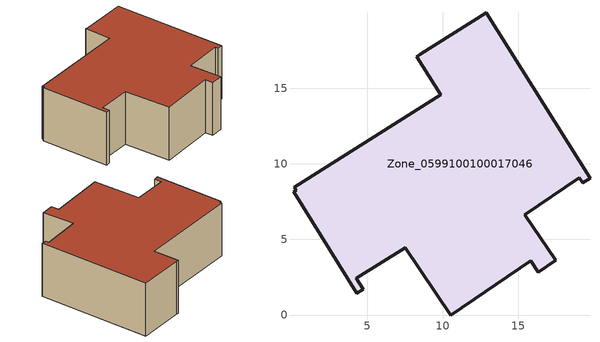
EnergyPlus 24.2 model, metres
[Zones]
Zone_0599100100017046
 floor ground (C_G): 0.17,8.46 9.87,14.57 8.28,17.09 8.53,17.24 12.89,19.98 19.75,9.06 19.28,8.75 19.05,9.08 15.45,6.65 17.49,3.62 16.33,2.84 15.83,3.58 10.53,0 7.53,4.44 4.29,2.42 4.74,1.7 4.33,1.44 0.13,8.14 0.3,8.25 z0
 wall outside (C_F): 4.74,1.7 4.29,2.42 7.53,4.44 10.53,0 15.83,3.58 16.33,2.84 17.49,3.62 15.45,6.65 19.05,9.08 19.28,8.75 19.75,9.06 12.89,19.98 8.53,17.24 8.28,17.09 9.87,14.57 0.17,8.46 0.3,8.25 0.13,8.14 4.33,1.44 4.74,1.7 z0:6.21
 roof outside (C_R): 8.28,17.09 9.87,14.57 0.17,8.46 0.3,8.25 0.13,8.14 4.33,1.44 4.74,1.7 4.29,2.42 7.53,4.44 10.53,0 15.83,3.58 16.33,2.84 17.49,3.62 15.45,6.65 19.05,9.08 19.28,8.75 19.75,9.06 12.89,19.98 8.53,17.24 z6.21
[BUILDING]
Pand.0599100100017046: North Axis=0; Terrain=City; Loads Convergence Tolerance Value=0.04; Temperature Convergence Tolerance Value=0.4; Solar Distribution=FullExterior; Maximum Number of Warmup Days=25; Minimum Number of Warmup Days=1
[Site:Location]
Rotterdam.The.Hague.AP_ZH_NLD Design_Conditions: Latitude=51.96; Longitude=4.45; Time Zone=1; Elevation=-4.5
[SITE:GROUNDTEMPERATURE:BUILDINGSURFACE]
18, 18, 18, 18, 18, 18, 18, 18, 18, 18, 18, 18
[MATERIAL] Thermal Absorptance=0.9; Solar Absorptance=0.7; Visible Absorptance=0.7
Name | Roughness | Thickness | Conductivity | Density | Specific Heat
G.D.2015-2018 | MediumSmooth | 0.15 | 0.0428571 | 540 | 1210
F.D.2015-2018 | Rough | 0.3 | 0.0666667 | 1920 | 840
R.D.2015-2018 | MediumRough | 0.2 | 0.0333333 | 1500 | 1000
[CONSTRUCTION]
C_G: G.D.2015-2018
C_F: F.D.2015-2018
C_R: R.D.2015-2018
[ZONE]
Zone_0599100100017046: Type=1; Multiplier=1; Ceiling Height=Autocalculate; Volume=Autocalculate; Floor Area=autocalculate; Part of Total Floor Area=Yes
[ZONEINFILTRATION:DESIGNFLOWRATE]
Infil_Zone_0599100100017046: Zone or ZoneList or Space or SpaceList=Zone_0599100100017046; Schedule=AlwaysOn; Design Flow Rate Calculation Method=Flow/Area; Flow Rate per Floor Area=0.0021; Constant Term Coefficient=1; Temperature Term Coefficient=0; Velocity Term Coefficient=0; Velocity Squared Term Coefficient=0
[HVACTEMPLATE:ZONE:IDEALLOADSAIRSYSTEM]
Zone_0599100100017046: Maximum Heating Supply Air Temperature=50; Minimum Cooling Supply Air Temperature=13; Maximum Heating Supply Air Humidity Ratio=0.0156; Minimum Cooling Supply Air Humidity Ratio=0.0077; Heating Limit=NoLimit; Cooling Limit=NoLimit; Dehumidification Control Type=ConstantSensibleHeatRatio; Cooling Sensible Heat Ratio=0.7; Dehumidification Setpoint=60; Humidification Control Type=None; Humidification Setpoint=30; Outdoor Air Method=None; Outdoor Air Flow Rate per Person=0.00944; Outdoor Air Flow Rate per Zone Floor Area=0; Outdoor Air Flow Rate per Zone=0; Demand Controlled Ventilation Type=None; Outdoor Air Economizer Type=NoEconomizer; Heat Recovery Type=None; Sensible Heat Recovery Effectiveness=0.7; Latent Heat Recovery Effectiveness=0.65
[ZONECONTROL:THERMOSTAT]
ThermostatControl_Zone_0599100100017046: Zone or ZoneList=Zone_0599100100017046; Control Type Schedule=DualSetpointControlType; Control 1=Thermostat_Zone_0599100100017046; Temperature Difference Between Cutout And Setpoint=0
[THERMOSTATSETPOINT:DUALSETPOINT]
Thermostat_Zone_0599100100017046: Heating Setpoint Temperature Schedule=HeatingSetpoint_Zone_0599100100017046; Cooling Setpoint Temperature Schedule=CoolingSetpoint_Zone_0599100100017046
[SCHEDULE:COMPACT]
HeatingSetpoint_Zone_0599100100017046: Through: 12/31, For: AllDays, Until: 24:00, 21
CoolingSetpoint_Zone_0599100100017046: Through: 12/31, For: AllDays, Until: 24:00, 24
DualSetpointControlType: Through: 12/31, For: AllDays, Until: 24:00, 4
AlwaysOn: Through: 12/31, For: AllDays, Until: 24:00, 1
